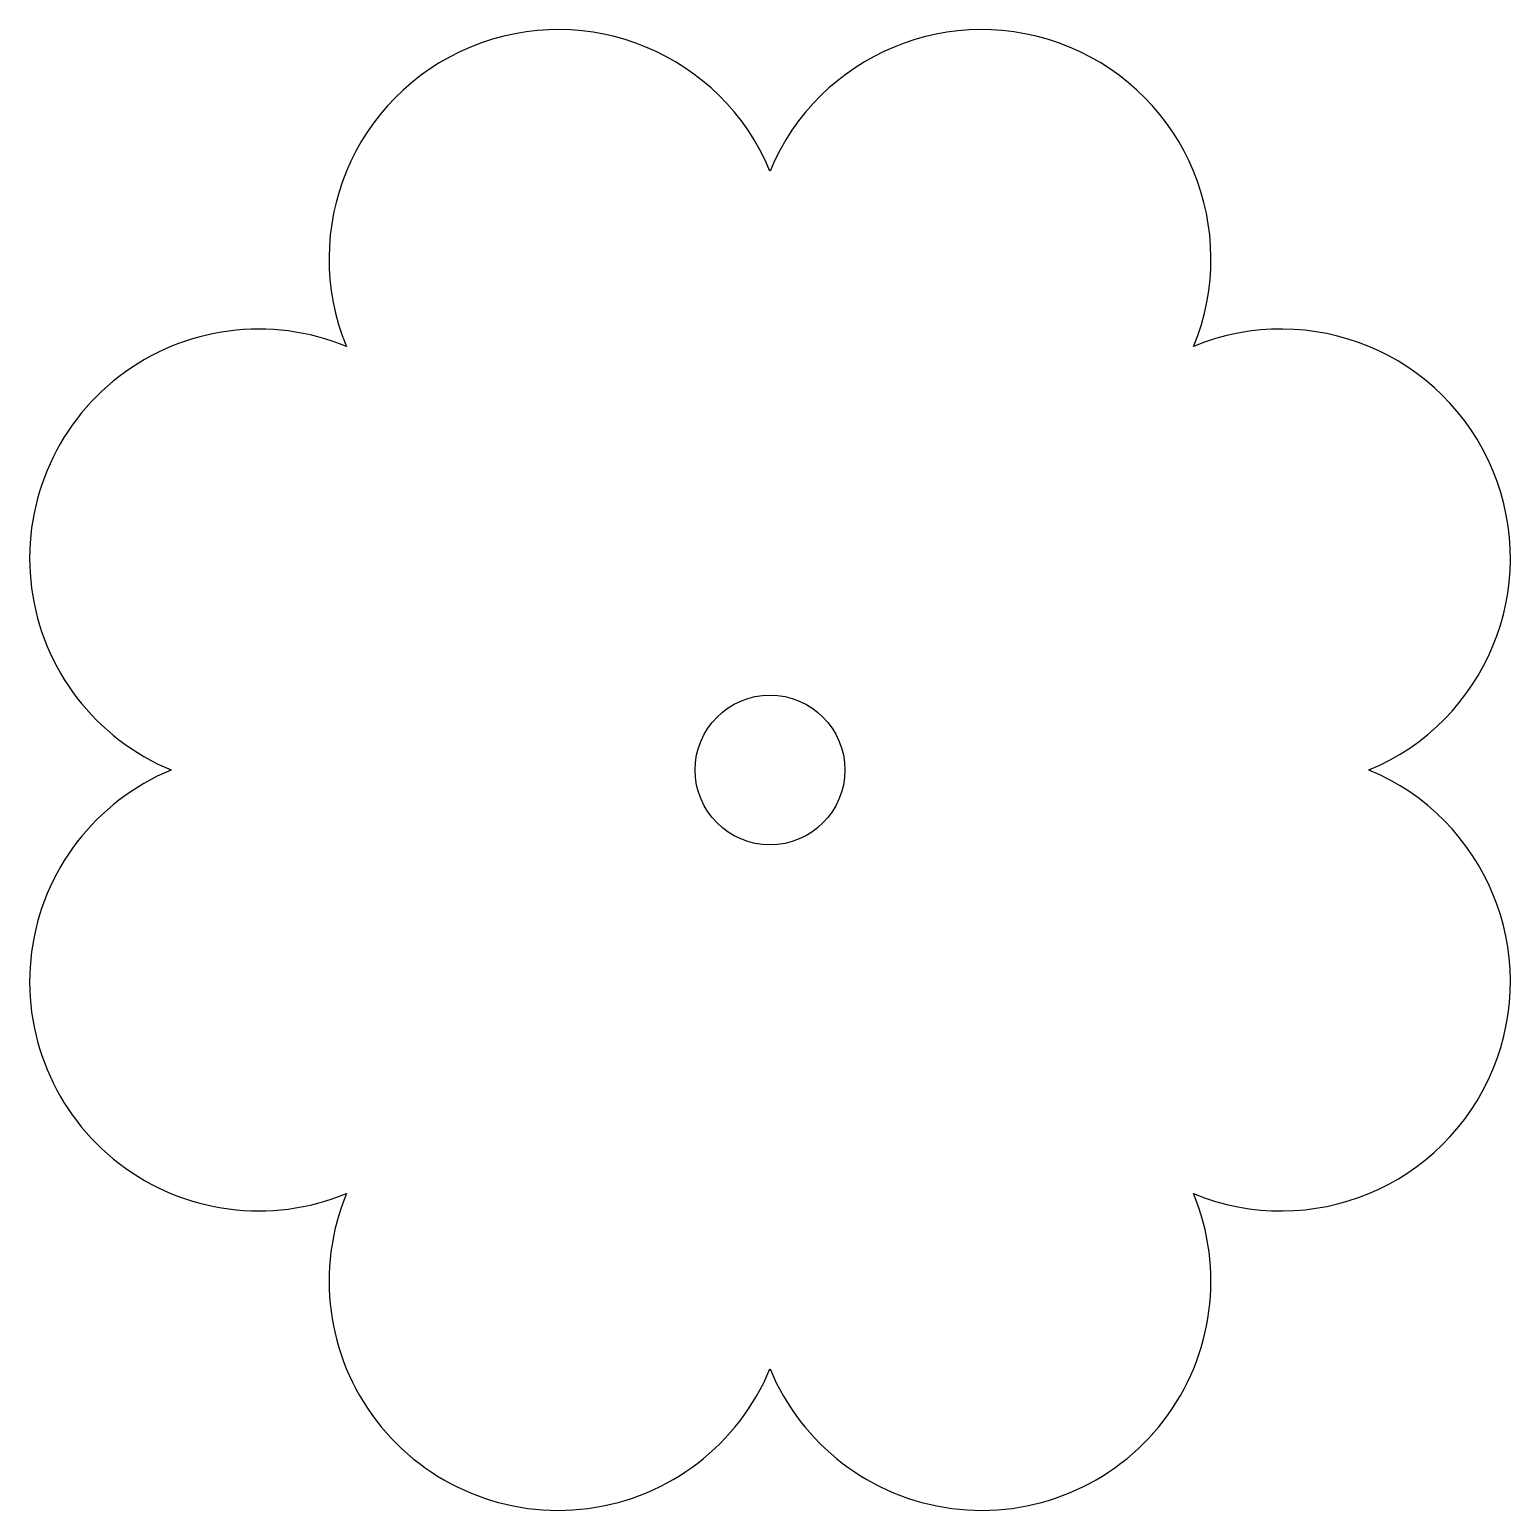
# Model space of a CAD drawing. Header units: millimetres. Extents: x -49.4 to 49.4, y -49.4 to 49.4.
import ezdxf

# ---------------------------------------------------------------- set-up
doc = ezdxf.new("R2010")
doc.units = ezdxf.units.MM
doc.layers.get('0').update_dxf_attribs({"linetype": 'CONTINUOUS'})

msp = doc.modelspace()

# ---------------------------------------------------------------- linework, layer by layer
msp.add_circle((0, 0), 5)
for centre, start, end in [((-14.142, 34.142), 22.5, 202.5), ((14.142, 34.142), -22.5, 157.5), ((-34.142, 14.142), 67.5, 247.5), ((34.142, 14.142), -67.5, 112.5), ((-34.142, -14.142), 112.5, 292.5), ((34.142, -14.142), -112.5, 67.5), ((-14.142, -34.142), 157.5, 337.5), ((14.142, -34.142), -157.5, 22.5)]:
    msp.add_arc(centre, 15.307, start, end)

doc.saveas('drawing.dxf')
